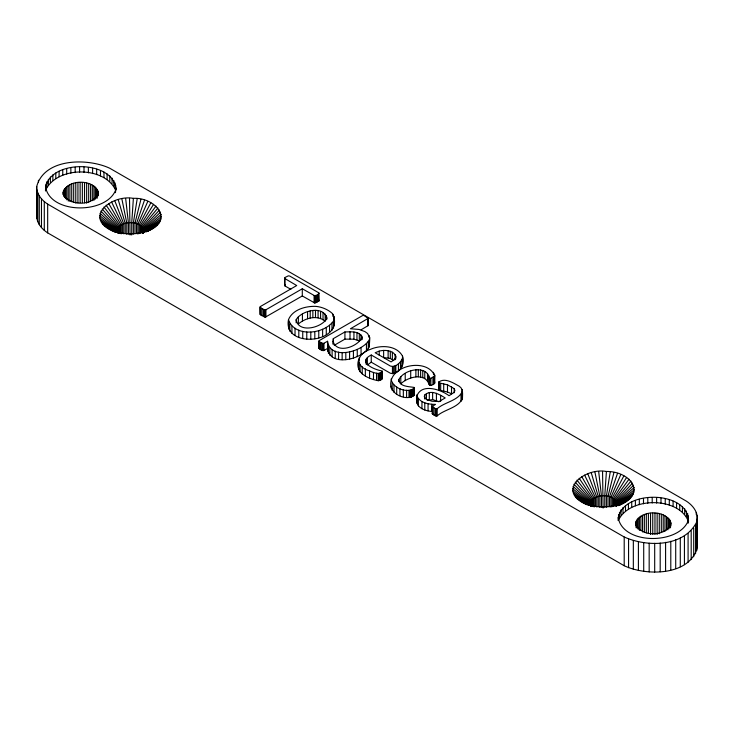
<?xml version="1.0" encoding="UTF-8"?>
<svg xmlns="http://www.w3.org/2000/svg" width="734" height="734" viewBox="0 0 734 734"><rect width="100%" height="100%" fill="white"/><g stroke="black" fill="none" stroke-linecap="round" stroke-linejoin="round"><path stroke-width="1.1" d="M434.51 381.194L434.739 383.12L432.941 384.634L430.876 385.478L429.665 385.359L429.078 384.405C433.656 364.192 405.214 367.266 398.837 379.579C399.03 386.671 408.911 386.524 414.169 387.424L414.27 395.314C406.975 401.094 392.286 395.076 391.121 386.222M148.433 230.861C175.463 219.365 153.7 196.932 133.386 198.363L131.725 222.861L131.725 235.018M618.597 505.625C648.113 494.074 630.24 471.044 606.412 471.467L604.761 495.964L604.761 507.02M416.94 395.947C421.591 382.9 441.006 389.589 449.052 395.727L453.942 392.488L454.952 390.58L454.19 388.644L447.492 384.818L439.033 382.873L438.758 382.111C444.776 377.294 453.456 383.065 459.071 386.148C463.512 388.671 462.521 394.066 462.457 398.323C458.438 408.003 444.409 409.269 437.189 415.903L435.335 415.848L432.225 413.719L432.225 406.526L435.501 404.379C428.674 404.416 419.894 402.984 416.94 395.947L416.94 403.131C419.178 408.93 426.004 410.893 431.665 411.444L431.665 404.26M416.94 403.131L417.04 394.543M333.089 344.365L333.291 338.668L344.925 331.942C350.503 331.906 358.311 330.786 361.807 336.245L361.926 339.695M451.511 386.598L451.511 393.782L447.492 392.002L439.033 390.057L439.207 381.607M391.204 388.295C385.616 365.679 427.216 356.577 434.739 375.936L430.876 378.294L429.665 378.175L429.078 377.221M296.151 319.749C298.454 333.603 321.657 327.859 326.658 318.629C324.465 304.775 301.087 310.519 296.151 319.749L296.151 322.832M327.548 348.448C330.043 367.899 363.027 359.1 369.367 346.714L369.652 337.484L367.56 333.475L364.926 331.594L359.045 329.447L350.439 328.759L368.229 318.336L363.871 315.446L362.559 315.583L319.253 340.594L318.978 348.503L321.758 350.311L323.978 350.513L327.548 348.448L327.548 341.264L323.4 343.512L320.575 342.521L318.895 340.906M369.367 346.714L369.652 337.484M319.171 293.196L317.528 294.866L314.693 295.774L302.298 288.765L265.919 309.766L264.579 309.867L260.854 307.941L260.35 306.546L296.719 285.544L284.581 278.388L285.159 277.415L288.288 275.856L289.655 276.002L318.831 292.848L319.106 300.83L314.693 302.958L302.298 295.958L265.341 317.143L260.166 314.51L260.019 306.885M319.106 300.83L318.831 300.032M290.82 289.324L284.92 285.921L285.159 284.599M137.203 198.712L133.359 223.008L133.359 234.063M610.238 471.815L606.394 496.111L606.394 507.166M36.7 186.528C44.324 157.902 87.851 157.92 109.797 168.269L686.327 501.12C692.263 504.983 697.621 511.24 697.3 518.727L697.3 547.472C689.676 576.098 646.149 576.08 624.203 565.731L47.673 232.88C41.737 229.017 36.379 222.76 36.7 215.273L36.7 186.528L36.874 218.466M36.7 215.273L37.049 213.163M45.499 190.996C44.792 158.792 115.275 158.59 115.88 190.124M63.096 194.62C63.794 177.848 98.512 178.078 98.283 195.262M98.283 193.033C93.842 206.713 66.565 206.667 63.096 192.4M113.99 231.669C81.841 218.163 111.513 194.216 133.386 198.363M115.467 192.666L115.88 187.968M142.598 233.476C147.25 219.778 116.321 218.594 117.284 232.421M587.026 504.772C554.876 491.266 584.548 467.319 606.412 471.467M633.103 494.138L616.193 505.68C618.083 492.514 589.668 492.239 590.319 505.524M618.12 520.525C619.037 489.147 689.492 489.44 688.501 521.801M635.717 522.993C640.158 509.323 667.435 509.368 670.904 523.636C666.463 537.316 639.186 537.27 635.717 522.993L635.717 525.223M688.088 523.259L688.501 518.562M696.777 550.647L696.777 521.902L697.3 518.727M371.248 354.999C356.843 362.137 374.432 369.844 382.038 370.927C380.735 375.624 372.707 372.441 369.56 370.927C354.247 366.202 356.504 353.907 370.459 349.338C380.717 344.842 396.516 345.182 402.48 356.036C405.535 363.77 399.195 375.147 390.46 373.285L371.248 362.192L371.248 354.999L390.46 366.092C395.571 367.697 400.966 362.532 402.581 358.027M358.476 360.284C354.724 373.12 368.174 378.753 378.184 380.698C379.487 380.579 382.698 379.597 382.038 378.111M462.457 391.13C458.438 400.819 444.409 402.085 437.189 408.719L435.335 408.664L432.225 406.526M140.919 199.336L134.955 223.274L134.955 233.228M613.954 472.439L607.991 496.377L607.991 506.332M333.557 328.107C332.575 322.721 336.649 315.95 330.814 312.198C326.529 308.931 321.354 306.922 315.996 306.39C305.858 305.94 292.646 309.491 288.49 319.648C282.874 347.43 338.759 344.356 334.264 318.712M424.775 394.965L424.28 396.498L425.004 398.076L426.977 399.599L431.95 401.241L438.996 401.535L445.189 397.956C439.427 394.378 430.849 389.277 424.775 394.965L424.775 399.067M361.926 337.64C357.687 346.806 336.631 354.439 333.089 341.282M144.47 200.226L136.478 223.659L136.478 233.605M617.505 473.329L609.514 496.762L609.514 506.708M115.513 189.959C104.329 165.985 57.702 166.095 45.912 189.537L45.912 184.142M115.467 190.51C105.577 214.245 49.949 214.365 45.499 186.684M688.364 516.011L688.364 521.406C678.932 496.533 629.561 496.67 618.533 520.14L618.533 514.745M688.088 521.103C678.188 544.839 622.57 544.967 618.12 517.286M36.874 189.721C38.003 195.914 42.6 200.749 47.673 204.125L624.203 536.985C647.094 547.335 684.06 547.16 696.777 521.902M414.27 395.314L414.426 387.717M147.8 201.364L137.9 224.145L137.9 234.091M620.836 474.467L610.936 497.248L610.936 507.194M150.855 202.731L139.212 224.732L139.212 233.577M623.891 475.834L612.248 497.836L612.248 506.68M327.548 341.264C330.043 360.715 363.027 351.916 369.367 339.521M153.59 204.309L140.387 225.411L140.387 233.146M626.625 477.412L613.422 498.514L613.422 506.249M288.49 319.648C294.306 337.539 324.134 334.456 333.557 320.923M155.966 206.08L141.405 226.164L141.405 232.797M629.001 479.183L614.441 499.267L614.441 505.9M432.225 413.719L432.583 413.251M157.929 207.997L142.249 226.989L142.249 232.513M630.965 481.1L615.285 500.093L615.285 505.616M159.471 210.052L142.91 227.87L142.91 233.394M632.506 483.156L615.936 500.973L615.936 506.497M361.11 329.786L368.229 325.529L368.229 318.336M160.544 212.19L143.369 228.788L143.369 233.21M633.58 485.302L616.404 501.891L616.404 506.313M391.121 379.038C392.286 387.882 406.975 393.91 414.27 388.13M161.15 214.401L143.625 229.733L143.625 231.944M634.185 487.504L616.661 502.836L616.661 506.148M143.68 230.687L161.278 216.631M616.716 503.79L634.314 489.734M143.525 231.641L160.911 218.86M616.56 504.744L633.947 491.964M371.248 362.192L367.358 365L367.358 357.816M429.078 384.405C424.949 372.156 407.856 376.927 400.81 383.809L400.81 376.615M325.171 314.069L325.171 321.253C317.262 314.638 305.527 317.859 298.362 323.969L298.362 316.776M143.158 232.577L160.067 221.035M144.497 232.256L158.755 223.136M617.533 505.359L631.79 496.239M617.404 505.616L625.304 501.753M146.58 231.458L157.003 225.127M619.615 504.561L630.038 498.23M146.424 231.861L152.268 228.65M618.478 505.543L622.404 503.23M147.406 231.32L154.828 226.971M618.588 505.506L627.864 500.083M334.254 345.292L344.925 339.136L353.935 339.2L359.302 340.842L359.302 333.658M379.212 351.118L375.166 352.742L391.084 361.926L394.424 359.513L395.828 357.027C394.525 350.155 384.699 349.586 379.212 351.118L379.212 355.228M149.369 230.127C136.047 235.605 119.871 235.302 107.375 227.834M427.408 400.406L432.629 399.59L438.941 401.709M619.202 504.487C606.559 508.479 591.916 507.9 580.41 500.937M393.773 360.605L390.314 358.476L383.643 357.559L383.643 350.366M578.034 499.175L586.769 504.368M104.999 226.072L115.678 232.421M586.2 503.891L588.897 505.515M113.164 230.788L115.862 232.412M576.071 497.257L588.989 505.295M103.035 224.145L115.954 232.183M574.529 495.202L591.09 506.13L590.319 503.313L572.722 488.624M101.494 222.099L117.137 232.421M589.53 505.029L591.31 506.212M116.495 231.926L118.275 233.1M573.456 493.055L590.631 505.212M100.42 219.952L117.596 232.109L118.064 233.027M572.85 490.853L590.375 504.267M99.815 217.75L117.339 231.164L117.596 232.109M99.686 215.512L117.284 230.21L117.339 231.164M573.089 486.394L590.475 502.359L590.475 505.68M100.053 213.291L117.44 229.256L117.44 232.577M573.933 484.22L590.842 501.423L590.842 505.845M100.897 211.108L117.807 228.32L117.807 232.742M575.245 482.11L591.402 500.524L591.402 506.056M102.21 209.007L118.367 227.421L118.367 232.953M576.997 480.128L592.154 499.671L592.154 506.304M103.962 207.016L119.119 226.567L119.119 233.201M579.172 478.274L593.081 498.881L593.081 506.616M106.136 205.171L120.046 225.778L120.046 233.513M581.732 476.605L594.182 498.166L594.182 507.011M108.696 203.492L121.147 225.054L121.147 233.907M584.631 475.127L595.421 497.533L595.421 506.377M111.605 202.015L122.395 224.421L122.395 233.274M587.833 473.87L596.797 496.991L596.797 506.946M114.798 200.767L123.762 223.888L123.762 233.834M591.283 472.852L598.274 496.56L598.274 506.506M118.247 199.749L125.239 223.448L125.239 233.403M368.229 325.529L368.138 317.905M462.09 396.718L462.457 398.323M594.925 472.1L599.834 496.23L599.834 507.286M121.89 198.997L126.798 223.127L126.798 234.183M598.696 471.613L601.449 496.019L601.449 507.084M125.661 198.51L128.413 222.916L128.413 233.972M334.264 325.896L334.053 316.519M697.3 547.472L697.126 515.534M402.581 365.211L402.48 356.036M602.55 471.402L603.1 508.093M129.514 198.299L130.065 234.99M696.263 512.387L696.263 514.598M695.575 525.012L695.575 553.766M693.703 528.021L693.703 556.767M691.189 530.856L691.189 559.611M688.088 533.499L688.088 562.244M687.675 513.488L687.675 518.883M686.437 511.038L686.437 516.433M684.684 508.699L684.684 514.084M684.427 535.893L684.427 564.639M682.427 506.497L682.427 511.892M680.29 538.004L680.29 566.749M679.721 504.487L679.721 509.873M676.592 502.68L676.592 508.066M675.711 539.793L675.711 568.547M673.106 501.111L673.106 506.506M670.839 522.36L670.904 525.856M670.793 541.242L670.793 569.997M670.491 521.103L670.491 527.774M669.876 519.874L669.876 527.663M669.298 499.817L669.298 505.203M668.995 518.699L668.995 528.709M667.876 517.608L667.876 529.838M666.518 516.598L666.518 529.939M665.591 542.325L665.591 571.07M665.233 498.799L665.233 504.194M664.949 515.69L664.949 531.26M663.206 514.91L663.206 531.59M661.306 514.259L661.306 532.058M660.995 498.083L660.995 503.478M660.196 543.022L660.196 571.768M659.27 513.754L659.27 533.774M657.15 513.396L657.15 534.526M656.627 497.689L656.627 503.074M654.967 513.194L654.967 534.334M654.691 543.325L654.691 572.07M652.755 513.158L652.755 534.288M652.205 497.606L652.205 503.001M650.553 513.277L650.553 534.407M649.168 543.224L649.168 571.969M648.397 513.552L648.397 533.581M647.801 497.845L647.801 503.24M646.315 513.984L646.315 532.893M644.351 514.571L644.351 532.361M643.709 542.72L643.709 571.474M643.489 498.404L643.489 503.799M642.525 515.286L642.525 531.966M640.865 516.13L640.865 530.59M639.323 499.267L639.323 504.662M639.397 517.085L639.397 530.434M638.406 541.83L638.406 570.584M638.158 518.14L638.158 529.269M637.158 519.277L637.158 528.177M636.406 520.479L636.406 527.159M636.13 525.535L636.13 527.755M635.919 521.727L635.919 525.067M635.387 500.432L635.387 505.818M633.332 540.563L633.332 569.318M631.726 501.863L631.726 507.258M628.57 538.939L628.57 567.694M628.414 503.552L628.414 508.946M625.487 505.469L625.487 510.855M624.203 536.985L624.203 565.731M623.001 507.579L623.001 512.965M621.001 509.855L621.001 515.24M619.496 512.259L619.496 517.644M462.09 389.525L462.081 399.892M461.007 394.25L461.007 401.434M454.19 388.644L454.19 392.754M447.492 384.818L447.492 392.002M443.703 383.827L443.703 391.011M440.684 383.286L440.684 390.47M440.62 395.314L440.62 401.48M439.033 382.873L439.033 390.057M438.758 382.111L438.712 389.717M437.189 408.719L437.189 415.903M436.418 393.323L436.418 400.507M436.345 408.902L436.345 416.095M435.335 408.664L435.335 415.848M434.822 375.276L434.739 383.12M434.51 374.01L434.445 383.57M433.877 376.863L433.877 384.047M433.913 407.948L433.913 415.141M433.519 372.312L433.519 374.368M432.941 377.441L432.941 384.634M432.629 392.406L432.629 399.59M432.583 406.058L432.665 414.306M430.876 378.294L430.876 385.478M429.665 378.175L429.665 385.359M429.307 392.507L429.307 399.7M428.656 375.606L428.656 382.799M428.06 403.746L428.06 410.939M427.491 373.569L427.491 380.753M426.454 393.58L426.454 399.736M424.766 371.376L424.766 378.57M424.784 402.847L424.784 410.031M422.766 370.441L422.766 377.625M421.949 401.535L421.949 408.719M420.619 369.844L420.619 377.028M418.325 369.587L418.325 376.771M418.38 398.782L418.38 405.966M415.884 369.679L415.884 376.863M413.646 388.671L413.646 395.865M412.581 389.35L412.581 396.534M411.591 389.882L411.591 397.066M410.71 370.881L410.71 378.074M410.792 390.204L410.792 397.397M410.113 390.378L410.113 397.562M408.985 390.433L408.985 397.617M406.599 390.213L406.599 397.406M405.223 373.459L405.223 380.643M403.342 389.571L403.342 396.755M401.902 359.972L401.902 367.165M400.489 361.871L400.489 369.055M399.938 388.488L399.938 395.672M398.837 379.579L398.837 381.634M398.434 363.688L398.434 370.872M396.699 386.956L396.699 394.14M395.855 365.394L395.855 372.578M395.764 355.779L395.764 358.862M395.176 354.577L395.176 359.706M394.883 365.954L394.883 373.138M393.984 385.093L393.984 392.277M393.635 366.486L393.635 373.67M392.369 352.265L392.369 359.449M392.442 366.624L392.442 373.808M392.158 383.13L392.158 390.323M390.314 351.292L390.314 358.476M388.13 350.678L388.13 357.862M382.331 371.23L382.267 378.772M381.781 372.037L381.781 379.221M380.845 372.633L380.845 379.817M380.084 373.037L380.084 380.221M379.45 373.303L379.45 380.496M378.845 373.468L378.845 380.652M378.184 373.514L378.184 380.698M376.551 373.239L376.551 380.432M373.487 372.386L373.487 379.579M369.56 370.927L369.56 378.12M369.092 335.456L369.092 337.512M368.284 341.558L368.284 348.751M367.908 318.675L367.908 325.859M366.45 343.585L366.45 350.769M366.202 359.229L366.202 364.367M365.651 360.678L365.651 362.734M365.349 368.853L365.349 376.037M362.22 366.761L362.22 373.945M361.807 336.245L361.807 339.328M361.064 347.439L361.064 354.632M360.972 334.906L360.972 340.044M360.045 364.633L360.045 371.817M359.082 358.054L359.082 360.11M358.807 362.477L358.807 369.661M357.256 349.402L357.256 356.586M356.963 332.64L356.963 339.833M353.935 332.016L353.935 339.2M353.421 350.907L353.421 358.091M350.008 331.777L350.008 338.961M349.586 351.935L349.586 359.119M345.815 352.485L345.815 359.669M344.925 331.942L344.925 339.136M342.145 352.54L342.145 359.733M338.603 352.1L338.603 359.293M335.245 351.146L335.245 358.339M333.291 338.668L333.291 343.796M332.915 314.345L332.915 316.4M332.117 349.668L332.117 356.852M331.97 323.116L331.97 330.309M329.814 348.026L329.814 355.21M329.538 325.3L329.538 332.484M328.392 346.173L328.392 353.357M327.676 343.962L327.676 351.146M326.887 317.116L326.887 319.171M326.419 315.592L326.419 319.694M326.281 327.437L326.281 334.621M323.978 343.328L323.978 350.513M323.4 343.512L323.4 350.696M323.024 312.565L323.024 319.749M322.63 329.272L322.63 336.466M322.666 343.448L322.666 350.632M321.758 343.127L321.758 350.311M320.593 311.409L320.593 318.593M320.575 342.521L320.575 349.705M319.538 341.842L319.538 349.035M318.978 341.31L318.978 348.503M318.776 330.685L318.776 337.869M318.556 294.206L318.556 301.39M318.079 310.684L318.079 317.868M317.528 294.866L317.528 302.059M316.4 295.444L316.4 302.637M315.455 295.747L315.455 302.931M315.492 310.363L315.492 317.547M314.813 331.621L314.813 338.805M314.693 295.774L314.693 302.958M314.097 295.582L314.097 302.766M312.868 310.427L312.868 317.611M310.803 332.043L310.803 339.236M310.216 310.831L310.216 318.024M307.564 311.574L307.564 318.758M306.775 331.952L306.775 339.136M302.747 331.309L302.747 338.493M302.426 313.923L302.426 321.107M302.298 288.765L302.298 295.958M298.811 330.089L298.811 337.273M295.031 328.254L295.031 335.447M291.93 326.162L291.93 333.346M289.829 324.015L289.829 331.208M288.691 321.841L288.691 329.034M284.92 278.736L284.92 285.921M284.645 277.957L284.581 285.572M265.919 309.766L265.919 316.95M265.341 309.95L265.341 317.143M264.579 309.867L264.579 317.06M263.524 309.482L263.524 316.675M262.102 308.757L262.102 315.941M260.854 307.941L260.854 315.125M260.166 307.326L260.166 314.51M115.743 185.418L115.743 189.73M115.055 182.894L115.055 188.28M113.816 180.445L113.816 185.83M112.063 178.096L112.063 183.491M109.806 175.903L109.806 181.289M107.1 173.885L107.1 179.27M103.971 172.077L103.971 177.472M100.485 170.517L100.485 175.903M98.218 191.757L98.218 195.097M97.87 190.501L97.87 196.061M97.255 189.271L97.255 198.171M96.677 169.215L96.677 174.6M96.374 188.106L96.374 198.116M95.246 187.005L95.246 199.235M93.897 185.996L93.897 200.455M92.612 168.196L92.612 173.591M92.328 185.096L92.328 200.666M90.585 184.307L90.585 200.997M88.686 183.656L88.686 202.566M88.374 167.49L88.374 172.875M86.649 183.151L86.649 203.171M84.529 182.794L84.529 202.823M84.006 167.086L84.006 172.481M82.346 182.601L82.346 202.621M80.134 182.555L80.134 202.575M79.584 167.013L79.584 172.398M77.932 182.674L77.932 202.703M75.776 182.959L75.776 202.979M75.18 167.251L75.18 172.637M73.694 183.39L73.694 202.3M71.73 183.968L71.73 201.767M70.868 167.802L70.868 173.196M69.895 184.684L69.895 201.373M68.244 185.528L68.244 201.098M66.776 186.491L66.776 199.832M66.702 168.673L66.702 174.059M65.537 187.546L65.537 198.666M64.537 188.684L64.537 197.574M63.785 189.877L63.785 196.556M63.298 191.124L63.298 194.464M62.766 169.829L62.766 175.215M59.105 171.261L59.105 176.655M55.793 172.949L55.793 178.344M52.866 174.866L52.866 180.261M50.38 176.977L50.38 182.371M48.38 179.252L48.38 184.647M47.673 204.125L47.673 232.88M46.875 181.656L46.875 187.042M44.288 201.611L44.288 230.357M41.471 198.859L41.471 227.613M39.278 195.932L39.278 224.677M38.425 180.234L38.425 182.445M37.737 192.868L37.737 221.613"/></g></svg>
